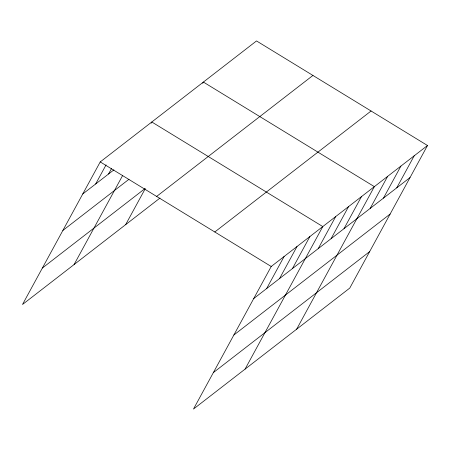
<?xml version="1.0" encoding="UTF-8"?>
<svg xmlns="http://www.w3.org/2000/svg" width="450" height="450" viewBox="0 0 450 450"><rect width="100%" height="100%" fill="white"/><g stroke="black" fill="none" stroke-linecap="round" stroke-linejoin="round"><path stroke-width="0.67" d="M427.5 145.507L271.215 266.49L193.483 409.061L349.768 288.079L427.5 145.507L256.517 40.939L100.232 161.921L22.5 304.493L159.964 198.079M95.647 183.999L106.071 164.886M108.54 174.015L111.566 168.469M74.076 264.566L122.726 175.331M151.138 123.227L151.808 121.995L322.791 226.564L245.053 369.141M125.646 224.646L145.198 188.781M202.708 83.306L203.383 82.069L374.361 186.643L296.629 329.214M266.631 288.568L284.108 256.511M279.523 278.589L297 246.527M292.416 268.605L309.892 236.548M318.201 248.648L335.683 216.585M331.093 238.663L348.576 206.606M343.991 228.684L361.468 196.622M370.17 208.417L387.647 176.361M383.451 198.135L400.933 166.072M396.737 187.852L414.214 155.79M82.755 193.978L113.912 169.858M62.871 230.451L128.947 179.297M42.384 268.026L144.996 188.589M156.656 196.425L312.941 75.442M214.791 231.981L371.076 110.998M253.732 298.553L410.017 177.57M233.854 335.019L390.139 214.037M213.368 372.594L369.652 251.612M100.232 161.921L271.215 266.49"/></g></svg>
